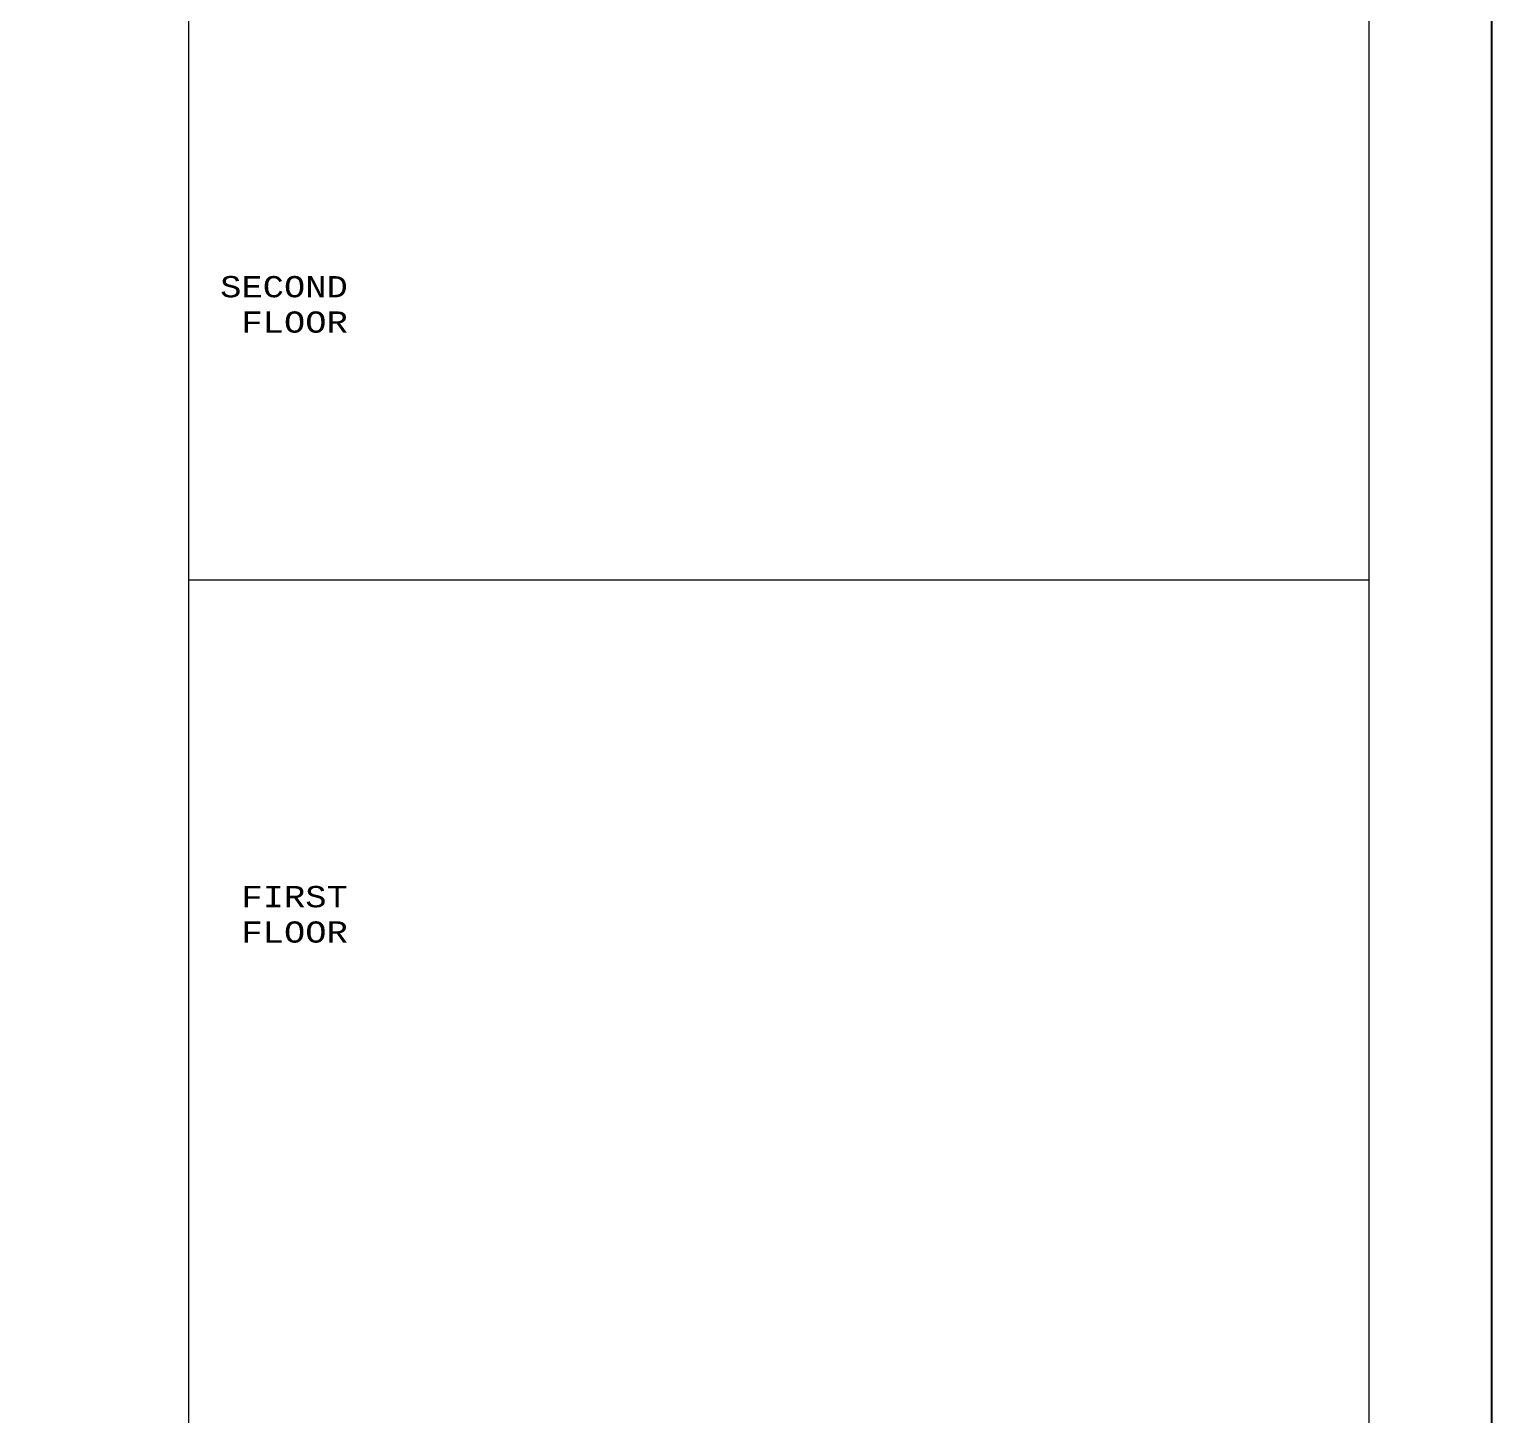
# Model space of a CAD drawing. Header units: inches. Extents: x -412 to 2766, y -9590 to -2111.
# Drawn here: x 2215 to 2766, y -6262 to -5740 of the extents above; entities that cross this region are included whole.
import ezdxf

# ---------------------------------------------------------------- set-up
doc = ezdxf.new("R2010")
doc.units = ezdxf.units.IN
doc.header["$LTSCALE"] = 0.5
doc.header["$MEASUREMENT"] = 0
for name, color, linetype, lineweight in [('15 TEXT', 7, 'Continuous', 15), ('ELE1', 3, 'Continuous', 9), ('Profile ele', 4, 'Continuous', 25)]:
    doc.layers.add(name, color=color, linetype=linetype, lineweight=lineweight)
doc.styles.add('CUNEW', font='cour.ttf')

# ---------------------------------------------------------------- blocks, each defined once
blk = doc.blocks.new('51')
at = {"layer": '15 TEXT', "char_height": 8, "width": 201.2125, "attachment_point": 3, "style": 'CUNEW'}
for s, insert in [('SECOND\\PFLOOR', (-17209.4, -16814.09, 0)), ('FIRST\\PFLOOR', (-17209.4, -17043.97, 0))]:
    blk.add_mtext(s, dxfattribs=dict(at, insert=insert))

msp = doc.modelspace()

# ---------------------------------------------------------------- linework, layer by layer
at = {"layer": 'Defpoints'}
msp.add_lwpolyline([(2766.09, -4709.64), (-411.51, -4709.64), (-411.51, -6957.6), (2766.09, -6957.6)], close=True, dxfattribs=at)
at = {"layer": 'ELE1'}
for p, q in [((2275.12, -6911.29), (2275.12, -4755.95)), ((2719.77, -5947.53), (2275.12, -5947.53))]:
    msp.add_line(p, q, dxfattribs=at)
msp.add_lwpolyline([(-365.19, -4755.95), (2719.77, -4755.95), (2719.77, -6911.29), (-365.19, -6911.29)], close=True, dxfattribs=at)

# ---------------------------------------------------------------- block references
at = {"layer": 'Profile ele'}
msp.add_blockref('51', (19544.46, 10981.14), dxfattribs=at)

doc.saveas('drawing.dxf')
